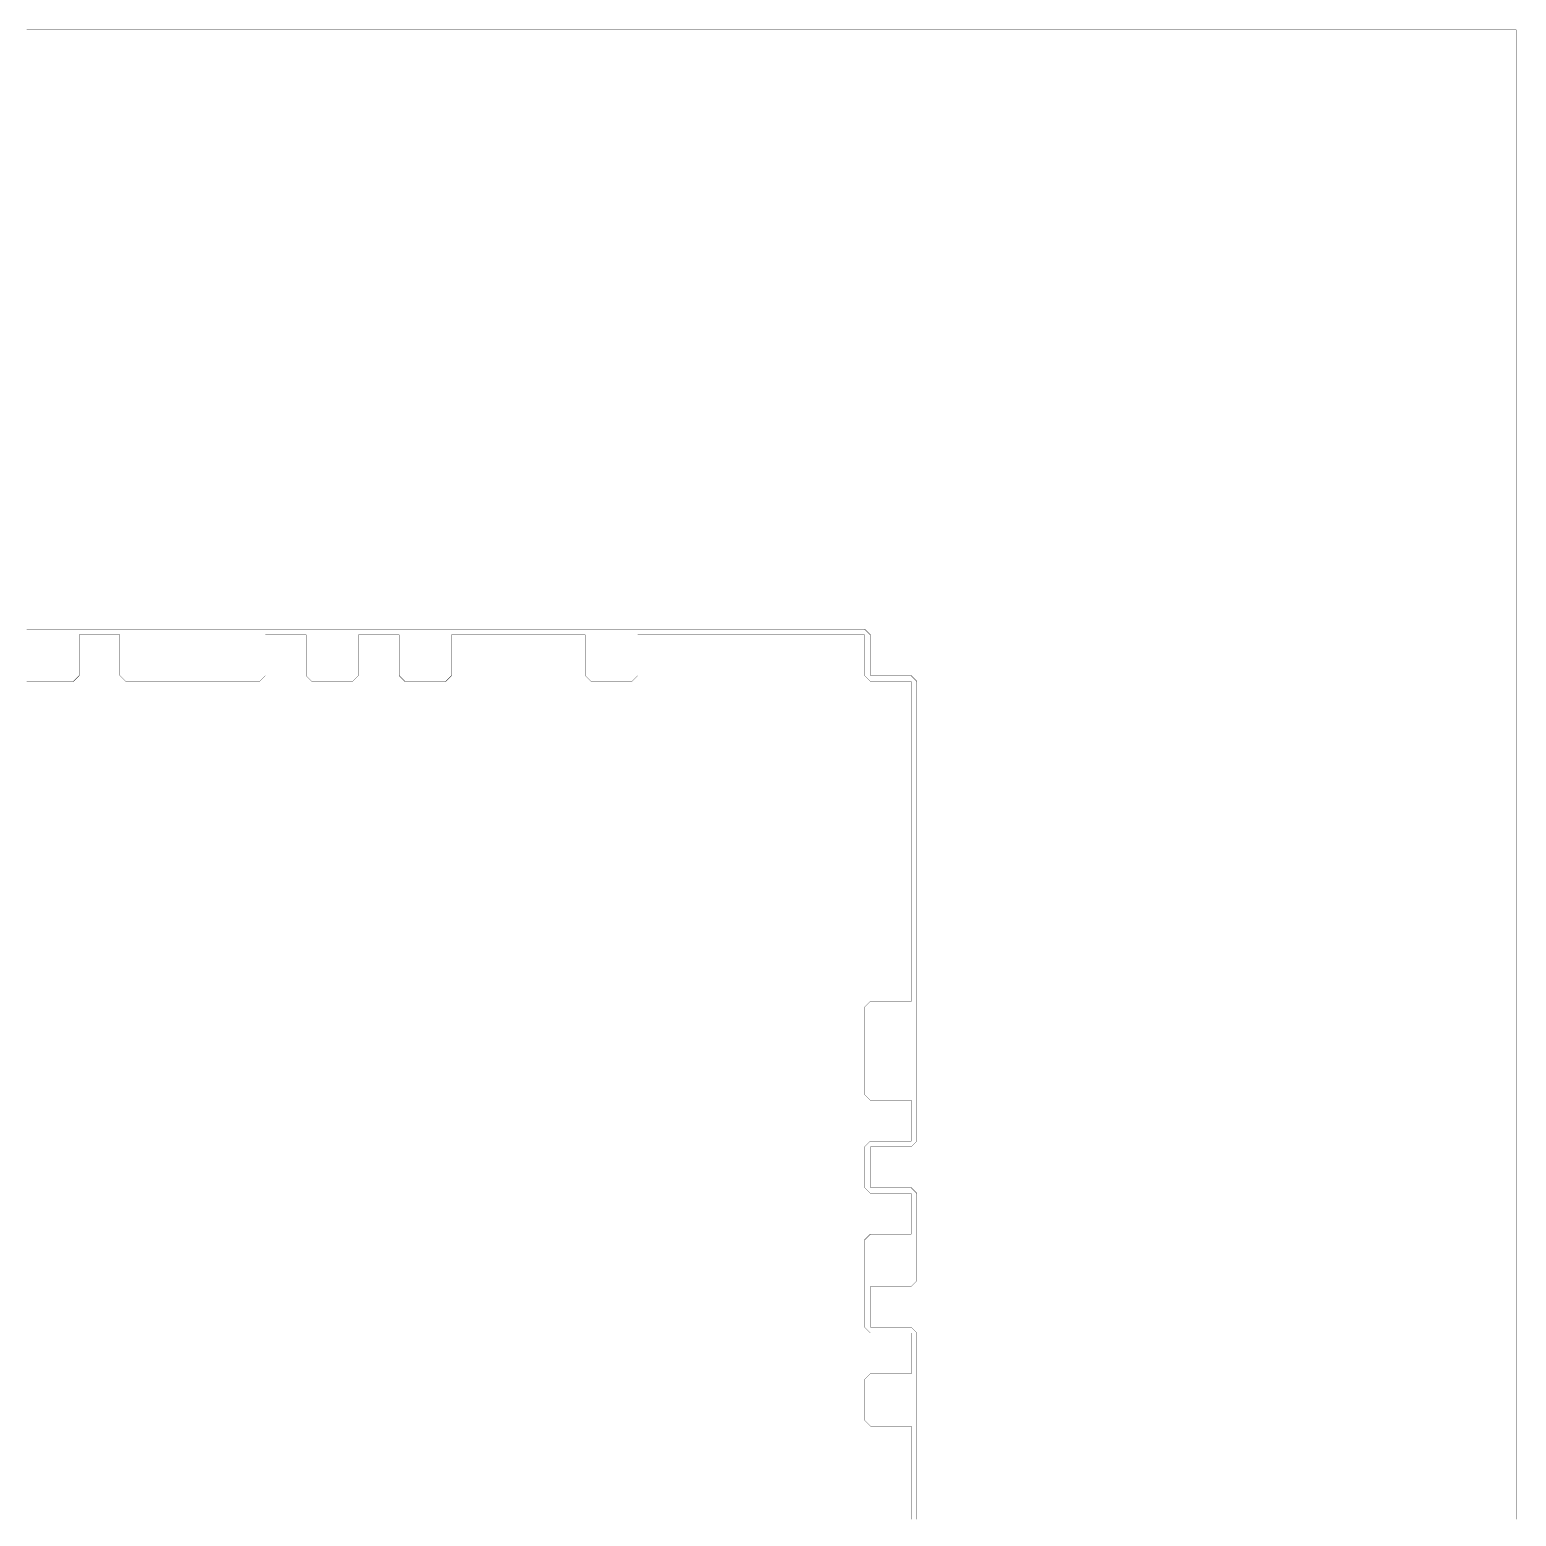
# Model space of a CAD drawing. Header units: metres. Extents: x 0 to 4990, y -4990 to 0.
# Drawn here: x 2495 to 4990, y -2495 to 0 of the extents above; entities that cross this region are included whole.
import ezdxf

# ---------------------------------------------------------------- set-up
doc = ezdxf.new("R2010")
doc.units = ezdxf.units.M
doc.layers.add('conductor', color=1, linetype='Continuous')
doc.layers.add('substrate', color=5, linetype='Continuous')

msp = doc.modelspace()

# ---------------------------------------------------------------- linework, layer by layer
at = {"layer": 'conductor', "const_width": 0.5}
msp.add_lwpolyline([(3974.609375, -2500), (3974.609375, -2490.234375), (3974.609375, -2480.46875), (3974.609375, -2470.703125), (3974.609375, -2460.9375), (3974.609375, -2451.171875), (3974.609375, -2441.40625), (3974.609375, -2431.640625), (3974.609375, -2421.875), (3974.609375, -2412.109375), (3974.609375, -2402.34375), (3974.609375, -2392.578125), (3974.609375, -2382.8125), (3974.609375, -2373.046875), (3974.609375, -2363.28125), (3974.609375, -2353.515625), (3974.609375, -2343.75), (3964.84375, -2343.75), (3955.078125, -2343.75), (3945.3125, -2343.75), (3935.546875, -2343.75), (3925.78125, -2343.75), (3916.015625, -2343.75), (3906.25, -2343.75), (3896.484375, -2333.984375), (3896.484375, -2324.21875), (3896.484375, -2314.453125), (3896.484375, -2304.6875), (3896.484375, -2294.921875), (3896.484375, -2285.15625), (3896.484375, -2275.390625), (3896.484375, -2265.625), (3906.25, -2255.859375), (3916.015625, -2255.859375), (3925.78125, -2255.859375), (3935.546875, -2255.859375), (3945.3125, -2255.859375), (3955.078125, -2255.859375), (3964.84375, -2255.859375), (3974.609375, -2255.859375), (3974.609375, -2246.09375), (3974.609375, -2236.328125), (3974.609375, -2226.5625), (3974.609375, -2216.796875), (3974.609375, -2207.03125), (3974.609375, -2197.265625), (3974.609375, -2187.5), (3964.84375, -2187.5), (3955.078125, -2187.5), (3945.3125, -2187.5), (3935.546875, -2187.5), (3925.78125, -2187.5), (3916.015625, -2187.5), (3906.25, -2187.5), (3896.484375, -2177.734375), (3896.484375, -2167.96875), (3896.484375, -2158.203125), (3896.484375, -2148.4375), (3896.484375, -2138.671875), (3896.484375, -2128.90625), (3896.484375, -2119.140625), (3896.484375, -2109.375), (3896.484375, -2099.609375), (3896.484375, -2089.84375), (3896.484375, -2080.078125), (3896.484375, -2070.3125), (3896.484375, -2060.546875), (3896.484375, -2050.78125), (3896.484375, -2041.015625), (3896.484375, -2031.25), (3906.25, -2021.484375), (3916.015625, -2021.484375), (3925.78125, -2021.484375), (3935.546875, -2021.484375), (3945.3125, -2021.484375), (3955.078125, -2021.484375), (3964.84375, -2021.484375), (3974.609375, -2021.484375), (3974.609375, -2011.71875), (3974.609375, -2001.953125), (3974.609375, -1992.1875), (3974.609375, -1982.421875), (3974.609375, -1972.65625), (3974.609375, -1962.890625), (3974.609375, -1953.125), (3964.84375, -1953.125), (3955.078125, -1953.125), (3945.3125, -1953.125), (3935.546875, -1953.125), (3925.78125, -1953.125), (3916.015625, -1953.125), (3906.25, -1953.125), (3896.484375, -1943.359375), (3896.484375, -1933.59375), (3896.484375, -1923.828125), (3896.484375, -1914.0625), (3896.484375, -1904.296875), (3896.484375, -1894.53125), (3896.484375, -1884.765625), (3896.484375, -1875), (3906.25, -1865.234375), (3916.015625, -1865.234375), (3925.78125, -1865.234375), (3935.546875, -1865.234375), (3945.3125, -1865.234375), (3955.078125, -1865.234375), (3964.84375, -1865.234375), (3974.609375, -1865.234375), (3974.609375, -1855.46875), (3974.609375, -1845.703125), (3974.609375, -1835.9375), (3974.609375, -1826.171875), (3974.609375, -1816.40625), (3974.609375, -1806.640625), (3974.609375, -1796.875), (3964.84375, -1796.875), (3955.078125, -1796.875), (3945.3125, -1796.875), (3935.546875, -1796.875), (3925.78125, -1796.875), (3916.015625, -1796.875), (3906.25, -1796.875), (3896.484375, -1787.109375), (3896.484375, -1777.34375), (3896.484375, -1767.578125), (3896.484375, -1757.8125), (3896.484375, -1748.046875), (3896.484375, -1738.28125), (3896.484375, -1728.515625), (3896.484375, -1718.75), (3896.484375, -1708.984375), (3896.484375, -1699.21875), (3896.484375, -1689.453125), (3896.484375, -1679.6875), (3896.484375, -1669.921875), (3896.484375, -1660.15625), (3896.484375, -1650.390625), (3896.484375, -1640.625), (3906.25, -1630.859375), (3916.015625, -1630.859375), (3925.78125, -1630.859375), (3935.546875, -1630.859375), (3945.3125, -1630.859375), (3955.078125, -1630.859375), (3964.84375, -1630.859375), (3974.609375, -1630.859375), (3974.609375, -1621.09375), (3974.609375, -1611.328125), (3974.609375, -1601.5625), (3974.609375, -1591.796875), (3974.609375, -1582.03125), (3974.609375, -1572.265625), (3974.609375, -1562.5), (3974.609375, -1552.734375), (3974.609375, -1542.96875), (3974.609375, -1533.203125), (3974.609375, -1523.4375), (3974.609375, -1513.671875), (3974.609375, -1503.90625), (3974.609375, -1494.140625), (3974.609375, -1484.375), (3974.609375, -1474.609375), (3974.609375, -1464.84375), (3974.609375, -1455.078125), (3974.609375, -1445.3125), (3974.609375, -1435.546875), (3974.609375, -1425.78125), (3974.609375, -1416.015625), (3974.609375, -1406.25), (3974.609375, -1396.484375), (3974.609375, -1386.71875), (3974.609375, -1376.953125), (3974.609375, -1367.1875), (3974.609375, -1357.421875), (3974.609375, -1347.65625), (3974.609375, -1337.890625), (3974.609375, -1328.125), (3974.609375, -1318.359375), (3974.609375, -1308.59375), (3974.609375, -1298.828125), (3974.609375, -1289.0625), (3974.609375, -1279.296875), (3974.609375, -1269.53125), (3974.609375, -1259.765625), (3974.609375, -1250), (3974.609375, -1240.234375), (3974.609375, -1230.46875), (3974.609375, -1220.703125), (3974.609375, -1210.9375), (3974.609375, -1201.171875), (3974.609375, -1191.40625), (3974.609375, -1181.640625), (3974.609375, -1171.875), (3974.609375, -1162.109375), (3974.609375, -1152.34375), (3974.609375, -1142.578125), (3974.609375, -1132.8125), (3974.609375, -1123.046875), (3974.609375, -1113.28125), (3974.609375, -1103.515625), (3974.609375, -1093.75), (3964.84375, -1093.75), (3955.078125, -1093.75), (3945.3125, -1093.75), (3935.546875, -1093.75), (3925.78125, -1093.75), (3916.015625, -1093.75), (3906.25, -1093.75), (3896.484375, -1083.984375), (3896.484375, -1074.21875), (3896.484375, -1064.453125), (3896.484375, -1054.6875), (3896.484375, -1044.921875), (3896.484375, -1035.15625), (3896.484375, -1025.390625), (3896.484375, -1015.625), (3886.71875, -1015.625), (3876.953125, -1015.625), (3867.1875, -1015.625), (3857.421875, -1015.625), (3847.65625, -1015.625), (3837.890625, -1015.625), (3828.125, -1015.625), (3818.359375, -1015.625), (3808.59375, -1015.625), (3798.828125, -1015.625), (3789.0625, -1015.625), (3779.296875, -1015.625), (3769.53125, -1015.625), (3759.765625, -1015.625), (3750, -1015.625), (3740.234375, -1015.625), (3730.46875, -1015.625), (3720.703125, -1015.625), (3710.9375, -1015.625), (3701.171875, -1015.625), (3691.40625, -1015.625), (3681.640625, -1015.625), (3671.875, -1015.625), (3662.109375, -1015.625), (3652.34375, -1015.625), (3642.578125, -1015.625), (3632.8125, -1015.625), (3623.046875, -1015.625), (3613.28125, -1015.625), (3603.515625, -1015.625), (3593.75, -1015.625), (3583.984375, -1015.625), (3574.21875, -1015.625), (3564.453125, -1015.625), (3554.6875, -1015.625), (3544.921875, -1015.625), (3535.15625, -1015.625), (3525.390625, -1015.625), (3515.625, -1015.625), (3515.625, -1025.390625), (3515.625, -1035.15625), (3515.625, -1044.921875), (3515.625, -1054.6875), (3515.625, -1064.453125), (3515.625, -1074.21875), (3515.625, -1083.984375), (3505.859375, -1093.75), (3496.09375, -1093.75), (3486.328125, -1093.75), (3476.5625, -1093.75), (3466.796875, -1093.75), (3457.03125, -1093.75), (3447.265625, -1093.75), (3437.5, -1093.75), (3427.734375, -1083.984375), (3427.734375, -1074.21875), (3427.734375, -1064.453125), (3427.734375, -1054.6875), (3427.734375, -1044.921875), (3427.734375, -1035.15625), (3427.734375, -1025.390625), (3427.734375, -1015.625), (3417.96875, -1015.625), (3408.203125, -1015.625), (3398.4375, -1015.625), (3388.671875, -1015.625), (3378.90625, -1015.625), (3369.140625, -1015.625), (3359.375, -1015.625), (3349.609375, -1015.625), (3339.84375, -1015.625), (3330.078125, -1015.625), (3320.3125, -1015.625), (3310.546875, -1015.625), (3300.78125, -1015.625), (3291.015625, -1015.625), (3281.25, -1015.625), (3271.484375, -1015.625), (3261.71875, -1015.625), (3251.953125, -1015.625), (3242.1875, -1015.625), (3232.421875, -1015.625), (3222.65625, -1015.625), (3212.890625, -1015.625), (3203.125, -1015.625), (3203.125, -1025.390625), (3203.125, -1035.15625), (3203.125, -1044.921875), (3203.125, -1054.6875), (3203.125, -1064.453125), (3203.125, -1074.21875), (3203.125, -1083.984375), (3193.359375, -1093.75), (3183.59375, -1093.75), (3173.828125, -1093.75), (3164.0625, -1093.75), (3154.296875, -1093.75), (3144.53125, -1093.75), (3134.765625, -1093.75), (3125, -1093.75), (3115.234375, -1083.984375), (3115.234375, -1074.21875), (3115.234375, -1064.453125), (3115.234375, -1054.6875), (3115.234375, -1044.921875), (3115.234375, -1035.15625), (3115.234375, -1025.390625), (3115.234375, -1015.625), (3105.46875, -1015.625), (3095.703125, -1015.625), (3085.9375, -1015.625), (3076.171875, -1015.625), (3066.40625, -1015.625), (3056.640625, -1015.625), (3046.875, -1015.625), (3046.875, -1025.390625), (3046.875, -1035.15625), (3046.875, -1044.921875), (3046.875, -1054.6875), (3046.875, -1064.453125), (3046.875, -1074.21875), (3046.875, -1083.984375), (3037.109375, -1093.75), (3027.34375, -1093.75), (3017.578125, -1093.75), (3007.8125, -1093.75), (2998.046875, -1093.75), (2988.28125, -1093.75), (2978.515625, -1093.75), (2968.75, -1093.75), (2958.984375, -1083.984375), (2958.984375, -1074.21875), (2958.984375, -1064.453125), (2958.984375, -1054.6875), (2958.984375, -1044.921875), (2958.984375, -1035.15625), (2958.984375, -1025.390625), (2958.984375, -1015.625), (2949.21875, -1015.625), (2939.453125, -1015.625), (2929.6875, -1015.625), (2919.921875, -1015.625), (2910.15625, -1015.625), (2900.390625, -1015.625), (2890.625, -1015.625), (2890.625, -1025.390625), (2890.625, -1035.15625), (2890.625, -1044.921875), (2890.625, -1054.6875), (2890.625, -1064.453125), (2890.625, -1074.21875), (2890.625, -1083.984375), (2880.859375, -1093.75), (2871.09375, -1093.75), (2861.328125, -1093.75), (2851.5625, -1093.75), (2841.796875, -1093.75), (2832.03125, -1093.75), (2822.265625, -1093.75), (2812.5, -1093.75), (2802.734375, -1093.75), (2792.96875, -1093.75), (2783.203125, -1093.75), (2773.4375, -1093.75), (2763.671875, -1093.75), (2753.90625, -1093.75), (2744.140625, -1093.75), (2734.375, -1093.75), (2724.609375, -1093.75), (2714.84375, -1093.75), (2705.078125, -1093.75), (2695.3125, -1093.75), (2685.546875, -1093.75), (2675.78125, -1093.75), (2666.015625, -1093.75), (2656.25, -1093.75), (2646.484375, -1083.984375), (2646.484375, -1074.21875), (2646.484375, -1064.453125), (2646.484375, -1054.6875), (2646.484375, -1044.921875), (2646.484375, -1035.15625), (2646.484375, -1025.390625), (2646.484375, -1015.625), (2636.71875, -1015.625), (2626.953125, -1015.625), (2617.1875, -1015.625), (2607.421875, -1015.625), (2597.65625, -1015.625), (2587.890625, -1015.625), (2578.125, -1015.625), (2578.125, -1025.390625), (2578.125, -1035.15625), (2578.125, -1044.921875), (2578.125, -1054.6875), (2578.125, -1064.453125), (2578.125, -1074.21875), (2578.125, -1083.984375), (2568.359375, -1093.75), (2558.59375, -1093.75), (2548.828125, -1093.75), (2539.0625, -1093.75), (2529.296875, -1093.75), (2519.53125, -1093.75), (2509.765625, -1093.75), (2500, -1093.75), (2490.234375, -1093.75)], dxfattribs=at)
at = {"layer": 'substrate', "const_width": 0.5}
for points in [[(4990.234375, -2500), (4990.234375, -2490.234375), (4990.234375, -2480.46875), (4990.234375, -2470.703125), (4990.234375, -2460.9375), (4990.234375, -2451.171875), (4990.234375, -2441.40625), (4990.234375, -2431.640625), (4990.234375, -2421.875), (4990.234375, -2412.109375), (4990.234375, -2402.34375), (4990.234375, -2392.578125), (4990.234375, -2382.8125), (4990.234375, -2373.046875), (4990.234375, -2363.28125), (4990.234375, -2353.515625), (4990.234375, -2343.75), (4990.234375, -2333.984375), (4990.234375, -2324.21875), (4990.234375, -2314.453125), (4990.234375, -2304.6875), (4990.234375, -2294.921875), (4990.234375, -2285.15625), (4990.234375, -2275.390625), (4990.234375, -2265.625), (4990.234375, -2255.859375), (4990.234375, -2246.09375), (4990.234375, -2236.328125), (4990.234375, -2226.5625), (4990.234375, -2216.796875), (4990.234375, -2207.03125), (4990.234375, -2197.265625), (4990.234375, -2187.5), (4990.234375, -2177.734375), (4990.234375, -2167.96875), (4990.234375, -2158.203125), (4990.234375, -2148.4375), (4990.234375, -2138.671875), (4990.234375, -2128.90625), (4990.234375, -2119.140625), (4990.234375, -2109.375), (4990.234375, -2099.609375), (4990.234375, -2089.84375), (4990.234375, -2080.078125), (4990.234375, -2070.3125), (4990.234375, -2060.546875), (4990.234375, -2050.78125), (4990.234375, -2041.015625), (4990.234375, -2031.25), (4990.234375, -2021.484375), (4990.234375, -2011.71875), (4990.234375, -2001.953125), (4990.234375, -1992.1875), (4990.234375, -1982.421875), (4990.234375, -1972.65625), (4990.234375, -1962.890625), (4990.234375, -1953.125), (4990.234375, -1943.359375), (4990.234375, -1933.59375), (4990.234375, -1923.828125), (4990.234375, -1914.0625), (4990.234375, -1904.296875), (4990.234375, -1894.53125), (4990.234375, -1884.765625), (4990.234375, -1875), (4990.234375, -1865.234375), (4990.234375, -1855.46875), (4990.234375, -1845.703125), (4990.234375, -1835.9375), (4990.234375, -1826.171875), (4990.234375, -1816.40625), (4990.234375, -1806.640625), (4990.234375, -1796.875), (4990.234375, -1787.109375), (4990.234375, -1777.34375), (4990.234375, -1767.578125), (4990.234375, -1757.8125), (4990.234375, -1748.046875), (4990.234375, -1738.28125), (4990.234375, -1728.515625), (4990.234375, -1718.75), (4990.234375, -1708.984375), (4990.234375, -1699.21875), (4990.234375, -1689.453125), (4990.234375, -1679.6875), (4990.234375, -1669.921875), (4990.234375, -1660.15625), (4990.234375, -1650.390625), (4990.234375, -1640.625), (4990.234375, -1630.859375), (4990.234375, -1621.09375), (4990.234375, -1611.328125), (4990.234375, -1601.5625), (4990.234375, -1591.796875), (4990.234375, -1582.03125), (4990.234375, -1572.265625), (4990.234375, -1562.5), (4990.234375, -1552.734375), (4990.234375, -1542.96875), (4990.234375, -1533.203125), (4990.234375, -1523.4375), (4990.234375, -1513.671875), (4990.234375, -1503.90625), (4990.234375, -1494.140625), (4990.234375, -1484.375), (4990.234375, -1474.609375), (4990.234375, -1464.84375), (4990.234375, -1455.078125), (4990.234375, -1445.3125), (4990.234375, -1435.546875), (4990.234375, -1425.78125), (4990.234375, -1416.015625), (4990.234375, -1406.25), (4990.234375, -1396.484375), (4990.234375, -1386.71875), (4990.234375, -1376.953125), (4990.234375, -1367.1875), (4990.234375, -1357.421875), (4990.234375, -1347.65625), (4990.234375, -1337.890625), (4990.234375, -1328.125), (4990.234375, -1318.359375), (4990.234375, -1308.59375), (4990.234375, -1298.828125), (4990.234375, -1289.0625), (4990.234375, -1279.296875), (4990.234375, -1269.53125), (4990.234375, -1259.765625), (4990.234375, -1250), (4990.234375, -1240.234375), (4990.234375, -1230.46875), (4990.234375, -1220.703125), (4990.234375, -1210.9375), (4990.234375, -1201.171875), (4990.234375, -1191.40625), (4990.234375, -1181.640625), (4990.234375, -1171.875), (4990.234375, -1162.109375), (4990.234375, -1152.34375), (4990.234375, -1142.578125), (4990.234375, -1132.8125), (4990.234375, -1123.046875), (4990.234375, -1113.28125), (4990.234375, -1103.515625), (4990.234375, -1093.75), (4990.234375, -1083.984375), (4990.234375, -1074.21875), (4990.234375, -1064.453125), (4990.234375, -1054.6875), (4990.234375, -1044.921875), (4990.234375, -1035.15625), (4990.234375, -1025.390625), (4990.234375, -1015.625), (4990.234375, -1005.859375), (4990.234375, -996.09375), (4990.234375, -986.328125), (4990.234375, -976.5625), (4990.234375, -966.796875), (4990.234375, -957.03125), (4990.234375, -947.265625), (4990.234375, -937.5), (4990.234375, -927.734375), (4990.234375, -917.96875), (4990.234375, -908.203125), (4990.234375, -898.4375), (4990.234375, -888.671875), (4990.234375, -878.90625), (4990.234375, -869.140625), (4990.234375, -859.375), (4990.234375, -849.609375), (4990.234375, -839.84375), (4990.234375, -830.078125), (4990.234375, -820.3125), (4990.234375, -810.546875), (4990.234375, -800.78125), (4990.234375, -791.015625), (4990.234375, -781.25), (4990.234375, -771.484375), (4990.234375, -761.71875), (4990.234375, -751.953125), (4990.234375, -742.1875), (4990.234375, -732.421875), (4990.234375, -722.65625), (4990.234375, -712.890625), (4990.234375, -703.125), (4990.234375, -693.359375), (4990.234375, -683.59375), (4990.234375, -673.828125), (4990.234375, -664.0625), (4990.234375, -654.296875), (4990.234375, -644.53125), (4990.234375, -634.765625), (4990.234375, -625), (4990.234375, -615.234375), (4990.234375, -605.46875), (4990.234375, -595.703125), (4990.234375, -585.9375), (4990.234375, -576.171875), (4990.234375, -566.40625), (4990.234375, -556.640625), (4990.234375, -546.875), (4990.234375, -537.109375), (4990.234375, -527.34375), (4990.234375, -517.578125), (4990.234375, -507.8125), (4990.234375, -498.046875), (4990.234375, -488.28125), (4990.234375, -478.515625), (4990.234375, -468.75), (4990.234375, -458.984375), (4990.234375, -449.21875), (4990.234375, -439.453125), (4990.234375, -429.6875), (4990.234375, -419.921875), (4990.234375, -410.15625), (4990.234375, -400.390625), (4990.234375, -390.625), (4990.234375, -380.859375), (4990.234375, -371.09375), (4990.234375, -361.328125), (4990.234375, -351.5625), (4990.234375, -341.796875), (4990.234375, -332.03125), (4990.234375, -322.265625), (4990.234375, -312.5), (4990.234375, -302.734375), (4990.234375, -292.96875), (4990.234375, -283.203125), (4990.234375, -273.4375), (4990.234375, -263.671875), (4990.234375, -253.90625), (4990.234375, -244.140625), (4990.234375, -234.375), (4990.234375, -224.609375), (4990.234375, -214.84375), (4990.234375, -205.078125), (4990.234375, -195.3125), (4990.234375, -185.546875), (4990.234375, -175.78125), (4990.234375, -166.015625), (4990.234375, -156.25), (4990.234375, -146.484375), (4990.234375, -136.71875), (4990.234375, -126.953125), (4990.234375, -117.1875), (4990.234375, -107.421875), (4990.234375, -97.65625), (4990.234375, -87.890625), (4990.234375, -78.125), (4990.234375, -68.359375), (4990.234375, -58.59375), (4990.234375, -48.828125), (4990.234375, -39.0625), (4990.234375, -29.296875), (4990.234375, -19.53125), (4990.234375, -9.765625), (4990.234375, 0), (4980.46875, 0), (4970.703125, 0), (4960.9375, 0), (4951.171875, 0), (4941.40625, 0), (4931.640625, 0), (4921.875, 0), (4912.109375, 0), (4902.34375, 0), (4892.578125, 0), (4882.8125, 0), (4873.046875, 0), (4863.28125, 0), (4853.515625, 0), (4843.75, 0), (4833.984375, 0), (4824.21875, 0), (4814.453125, 0), (4804.6875, 0), (4794.921875, 0), (4785.15625, 0), (4775.390625, 0), (4765.625, 0), (4755.859375, 0), (4746.09375, 0), (4736.328125, 0), (4726.5625, 0), (4716.796875, 0), (4707.03125, 0), (4697.265625, 0), (4687.5, 0), (4677.734375, 0), (4667.96875, 0), (4658.203125, 0), (4648.4375, 0), (4638.671875, 0), (4628.90625, 0), (4619.140625, 0), (4609.375, 0), (4599.609375, 0), (4589.84375, 0), (4580.078125, 0), (4570.3125, 0), (4560.546875, 0), (4550.78125, 0), (4541.015625, 0), (4531.25, 0), (4521.484375, 0), (4511.71875, 0), (4501.953125, 0), (4492.1875, 0), (4482.421875, 0), (4472.65625, 0), (4462.890625, 0), (4453.125, 0), (4443.359375, 0), (4433.59375, 0), (4423.828125, 0), (4414.0625, 0), (4404.296875, 0), (4394.53125, 0), (4384.765625, 0), (4375, 0), (4365.234375, 0), (4355.46875, 0), (4345.703125, 0), (4335.9375, 0), (4326.171875, 0), (4316.40625, 0), (4306.640625, 0), (4296.875, 0), (4287.109375, 0), (4277.34375, 0), (4267.578125, 0), (4257.8125, 0), (4248.046875, 0), (4238.28125, 0), (4228.515625, 0), (4218.75, 0), (4208.984375, 0), (4199.21875, 0), (4189.453125, 0), (4179.6875, 0), (4169.921875, 0), (4160.15625, 0), (4150.390625, 0), (4140.625, 0), (4130.859375, 0), (4121.09375, 0), (4111.328125, 0), (4101.5625, 0), (4091.796875, 0), (4082.03125, 0), (4072.265625, 0), (4062.5, 0), (4052.734375, 0), (4042.96875, 0), (4033.203125, 0), (4023.4375, 0), (4013.671875, 0), (4003.90625, 0), (3994.140625, 0), (3984.375, 0), (3974.609375, 0), (3964.84375, 0), (3955.078125, 0), (3945.3125, 0), (3935.546875, 0), (3925.78125, 0), (3916.015625, 0), (3906.25, 0), (3896.484375, 0), (3886.71875, 0), (3876.953125, 0), (3867.1875, 0), (3857.421875, 0), (3847.65625, 0), (3837.890625, 0), (3828.125, 0), (3818.359375, 0), (3808.59375, 0), (3798.828125, 0), (3789.0625, 0), (3779.296875, 0), (3769.53125, 0), (3759.765625, 0), (3750, 0), (3740.234375, 0), (3730.46875, 0), (3720.703125, 0), (3710.9375, 0), (3701.171875, 0), (3691.40625, 0), (3681.640625, 0), (3671.875, 0), (3662.109375, 0), (3652.34375, 0), (3642.578125, 0), (3632.8125, 0), (3623.046875, 0), (3613.28125, 0), (3603.515625, 0), (3593.75, 0), (3583.984375, 0), (3574.21875, 0), (3564.453125, 0), (3554.6875, 0), (3544.921875, 0), (3535.15625, 0), (3525.390625, 0), (3515.625, 0), (3505.859375, 0), (3496.09375, 0), (3486.328125, 0), (3476.5625, 0), (3466.796875, 0), (3457.03125, 0), (3447.265625, 0), (3437.5, 0), (3427.734375, 0), (3417.96875, 0), (3408.203125, 0), (3398.4375, 0), (3388.671875, 0), (3378.90625, 0), (3369.140625, 0), (3359.375, 0), (3349.609375, 0), (3339.84375, 0), (3330.078125, 0), (3320.3125, 0), (3310.546875, 0), (3300.78125, 0), (3291.015625, 0), (3281.25, 0), (3271.484375, 0), (3261.71875, 0), (3251.953125, 0), (3242.1875, 0), (3232.421875, 0), (3222.65625, 0), (3212.890625, 0), (3203.125, 0), (3193.359375, 0), (3183.59375, 0), (3173.828125, 0), (3164.0625, 0), (3154.296875, 0), (3144.53125, 0), (3134.765625, 0), (3125, 0), (3115.234375, 0), (3105.46875, 0), (3095.703125, 0), (3085.9375, 0), (3076.171875, 0), (3066.40625, 0), (3056.640625, 0), (3046.875, 0), (3037.109375, 0), (3027.34375, 0), (3017.578125, 0), (3007.8125, 0), (2998.046875, 0), (2988.28125, 0), (2978.515625, 0), (2968.75, 0), (2958.984375, 0), (2949.21875, 0), (2939.453125, 0), (2929.6875, 0), (2919.921875, 0), (2910.15625, 0), (2900.390625, 0), (2890.625, 0), (2880.859375, 0), (2871.09375, 0), (2861.328125, 0), (2851.5625, 0), (2841.796875, 0), (2832.03125, 0), (2822.265625, 0), (2812.5, 0), (2802.734375, 0), (2792.96875, 0), (2783.203125, 0), (2773.4375, 0), (2763.671875, 0), (2753.90625, 0), (2744.140625, 0), (2734.375, 0), (2724.609375, 0), (2714.84375, 0), (2705.078125, 0), (2695.3125, 0), (2685.546875, 0), (2675.78125, 0), (2666.015625, 0), (2656.25, 0), (2646.484375, 0), (2636.71875, 0), (2626.953125, 0), (2617.1875, 0), (2607.421875, 0), (2597.65625, 0), (2587.890625, 0), (2578.125, 0), (2568.359375, 0), (2558.59375, 0), (2548.828125, 0), (2539.0625, 0), (2529.296875, 0), (2519.53125, 0), (2509.765625, 0), (2500, 0), (2490.234375, 0)], [(2490.234375, -1005.859375), (2500, -1005.859375), (2509.765625, -1005.859375), (2519.53125, -1005.859375), (2529.296875, -1005.859375), (2539.0625, -1005.859375), (2548.828125, -1005.859375), (2558.59375, -1005.859375), (2568.359375, -1005.859375), (2578.125, -1005.859375), (2587.890625, -1005.859375), (2597.65625, -1005.859375), (2607.421875, -1005.859375), (2617.1875, -1005.859375), (2626.953125, -1005.859375), (2636.71875, -1005.859375), (2646.484375, -1005.859375), (2656.25, -1005.859375), (2666.015625, -1005.859375), (2675.78125, -1005.859375), (2685.546875, -1005.859375), (2695.3125, -1005.859375), (2705.078125, -1005.859375), (2714.84375, -1005.859375), (2724.609375, -1005.859375), (2734.375, -1005.859375), (2744.140625, -1005.859375), (2753.90625, -1005.859375), (2763.671875, -1005.859375), (2773.4375, -1005.859375), (2783.203125, -1005.859375), (2792.96875, -1005.859375), (2802.734375, -1005.859375), (2812.5, -1005.859375), (2822.265625, -1005.859375), (2832.03125, -1005.859375), (2841.796875, -1005.859375), (2851.5625, -1005.859375), (2861.328125, -1005.859375), (2871.09375, -1005.859375), (2880.859375, -1005.859375), (2890.625, -1005.859375), (2900.390625, -1005.859375), (2910.15625, -1005.859375), (2919.921875, -1005.859375), (2929.6875, -1005.859375), (2939.453125, -1005.859375), (2949.21875, -1005.859375), (2958.984375, -1005.859375), (2968.75, -1005.859375), (2978.515625, -1005.859375), (2988.28125, -1005.859375), (2998.046875, -1005.859375), (3007.8125, -1005.859375), (3017.578125, -1005.859375), (3027.34375, -1005.859375), (3037.109375, -1005.859375), (3046.875, -1005.859375), (3056.640625, -1005.859375), (3066.40625, -1005.859375), (3076.171875, -1005.859375), (3085.9375, -1005.859375), (3095.703125, -1005.859375), (3105.46875, -1005.859375), (3115.234375, -1005.859375), (3125, -1005.859375), (3134.765625, -1005.859375), (3144.53125, -1005.859375), (3154.296875, -1005.859375), (3164.0625, -1005.859375), (3173.828125, -1005.859375), (3183.59375, -1005.859375), (3193.359375, -1005.859375), (3203.125, -1005.859375), (3212.890625, -1005.859375), (3222.65625, -1005.859375), (3232.421875, -1005.859375), (3242.1875, -1005.859375), (3251.953125, -1005.859375), (3261.71875, -1005.859375), (3271.484375, -1005.859375), (3281.25, -1005.859375), (3291.015625, -1005.859375), (3300.78125, -1005.859375), (3310.546875, -1005.859375), (3320.3125, -1005.859375), (3330.078125, -1005.859375), (3339.84375, -1005.859375), (3349.609375, -1005.859375), (3359.375, -1005.859375), (3369.140625, -1005.859375), (3378.90625, -1005.859375), (3388.671875, -1005.859375), (3398.4375, -1005.859375), (3408.203125, -1005.859375), (3417.96875, -1005.859375), (3427.734375, -1005.859375), (3437.5, -1005.859375), (3447.265625, -1005.859375), (3457.03125, -1005.859375), (3466.796875, -1005.859375), (3476.5625, -1005.859375), (3486.328125, -1005.859375), (3496.09375, -1005.859375), (3505.859375, -1005.859375), (3515.625, -1005.859375), (3525.390625, -1005.859375), (3535.15625, -1005.859375), (3544.921875, -1005.859375), (3554.6875, -1005.859375), (3564.453125, -1005.859375), (3574.21875, -1005.859375), (3583.984375, -1005.859375), (3593.75, -1005.859375), (3603.515625, -1005.859375), (3613.28125, -1005.859375), (3623.046875, -1005.859375), (3632.8125, -1005.859375), (3642.578125, -1005.859375), (3652.34375, -1005.859375), (3662.109375, -1005.859375), (3671.875, -1005.859375), (3681.640625, -1005.859375), (3691.40625, -1005.859375), (3701.171875, -1005.859375), (3710.9375, -1005.859375), (3720.703125, -1005.859375), (3730.46875, -1005.859375), (3740.234375, -1005.859375), (3750, -1005.859375), (3759.765625, -1005.859375), (3769.53125, -1005.859375), (3779.296875, -1005.859375), (3789.0625, -1005.859375), (3798.828125, -1005.859375), (3808.59375, -1005.859375), (3818.359375, -1005.859375), (3828.125, -1005.859375), (3837.890625, -1005.859375), (3847.65625, -1005.859375), (3857.421875, -1005.859375), (3867.1875, -1005.859375), (3876.953125, -1005.859375), (3886.71875, -1005.859375), (3896.484375, -1005.859375), (3906.25, -1015.625), (3906.25, -1025.390625), (3906.25, -1035.15625), (3906.25, -1044.921875), (3906.25, -1054.6875), (3906.25, -1064.453125), (3906.25, -1074.21875), (3906.25, -1083.984375), (3916.015625, -1083.984375), (3925.78125, -1083.984375), (3935.546875, -1083.984375), (3945.3125, -1083.984375), (3955.078125, -1083.984375), (3964.84375, -1083.984375), (3974.609375, -1083.984375), (3984.375, -1093.75), (3984.375, -1103.515625), (3984.375, -1113.28125), (3984.375, -1123.046875), (3984.375, -1132.8125), (3984.375, -1142.578125), (3984.375, -1152.34375), (3984.375, -1162.109375), (3984.375, -1171.875), (3984.375, -1181.640625), (3984.375, -1191.40625), (3984.375, -1201.171875), (3984.375, -1210.9375), (3984.375, -1220.703125), (3984.375, -1230.46875), (3984.375, -1240.234375), (3984.375, -1250), (3984.375, -1259.765625), (3984.375, -1269.53125), (3984.375, -1279.296875), (3984.375, -1289.0625), (3984.375, -1298.828125), (3984.375, -1308.59375), (3984.375, -1318.359375), (3984.375, -1328.125), (3984.375, -1337.890625), (3984.375, -1347.65625), (3984.375, -1357.421875), (3984.375, -1367.1875), (3984.375, -1376.953125), (3984.375, -1386.71875), (3984.375, -1396.484375), (3984.375, -1406.25), (3984.375, -1416.015625), (3984.375, -1425.78125), (3984.375, -1435.546875), (3984.375, -1445.3125), (3984.375, -1455.078125), (3984.375, -1464.84375), (3984.375, -1474.609375), (3984.375, -1484.375), (3984.375, -1494.140625), (3984.375, -1503.90625), (3984.375, -1513.671875), (3984.375, -1523.4375), (3984.375, -1533.203125), (3984.375, -1542.96875), (3984.375, -1552.734375), (3984.375, -1562.5), (3984.375, -1572.265625), (3984.375, -1582.03125), (3984.375, -1591.796875), (3984.375, -1601.5625), (3984.375, -1611.328125), (3984.375, -1621.09375), (3984.375, -1630.859375), (3984.375, -1640.625), (3984.375, -1650.390625), (3984.375, -1660.15625), (3984.375, -1669.921875), (3984.375, -1679.6875), (3984.375, -1689.453125), (3984.375, -1699.21875), (3984.375, -1708.984375), (3984.375, -1718.75), (3984.375, -1728.515625), (3984.375, -1738.28125), (3984.375, -1748.046875), (3984.375, -1757.8125), (3984.375, -1767.578125), (3984.375, -1777.34375), (3984.375, -1787.109375), (3984.375, -1796.875), (3984.375, -1806.640625), (3984.375, -1816.40625), (3984.375, -1826.171875), (3984.375, -1835.9375), (3984.375, -1845.703125), (3984.375, -1855.46875), (3984.375, -1865.234375), (3974.609375, -1875), (3964.84375, -1875), (3955.078125, -1875), (3945.3125, -1875), (3935.546875, -1875), (3925.78125, -1875), (3916.015625, -1875), (3906.25, -1875), (3906.25, -1884.765625), (3906.25, -1894.53125), (3906.25, -1904.296875), (3906.25, -1914.0625), (3906.25, -1923.828125), (3906.25, -1933.59375), (3906.25, -1943.359375), (3916.015625, -1943.359375), (3925.78125, -1943.359375), (3935.546875, -1943.359375), (3945.3125, -1943.359375), (3955.078125, -1943.359375), (3964.84375, -1943.359375), (3974.609375, -1943.359375), (3984.375, -1953.125), (3984.375, -1962.890625), (3984.375, -1972.65625), (3984.375, -1982.421875), (3984.375, -1992.1875), (3984.375, -2001.953125), (3984.375, -2011.71875), (3984.375, -2021.484375), (3984.375, -2031.25), (3984.375, -2041.015625), (3984.375, -2050.78125), (3984.375, -2060.546875), (3984.375, -2070.3125), (3984.375, -2080.078125), (3984.375, -2089.84375), (3984.375, -2099.609375), (3974.609375, -2109.375), (3964.84375, -2109.375), (3955.078125, -2109.375), (3945.3125, -2109.375), (3935.546875, -2109.375), (3925.78125, -2109.375), (3916.015625, -2109.375), (3906.25, -2109.375), (3906.25, -2119.140625), (3906.25, -2128.90625), (3906.25, -2138.671875), (3906.25, -2148.4375), (3906.25, -2158.203125), (3906.25, -2167.96875), (3906.25, -2177.734375), (3916.015625, -2177.734375), (3925.78125, -2177.734375), (3935.546875, -2177.734375), (3945.3125, -2177.734375), (3955.078125, -2177.734375), (3964.84375, -2177.734375), (3974.609375, -2177.734375), (3984.375, -2187.5), (3984.375, -2197.265625), (3984.375, -2207.03125), (3984.375, -2216.796875), (3984.375, -2226.5625), (3984.375, -2236.328125), (3984.375, -2246.09375), (3984.375, -2255.859375), (3984.375, -2265.625), (3984.375, -2275.390625), (3984.375, -2285.15625), (3984.375, -2294.921875), (3984.375, -2304.6875), (3984.375, -2314.453125), (3984.375, -2324.21875), (3984.375, -2333.984375), (3984.375, -2343.75), (3984.375, -2353.515625), (3984.375, -2363.28125), (3984.375, -2373.046875), (3984.375, -2382.8125), (3984.375, -2392.578125), (3984.375, -2402.34375), (3984.375, -2412.109375), (3984.375, -2421.875), (3984.375, -2431.640625), (3984.375, -2441.40625), (3984.375, -2451.171875), (3984.375, -2460.9375), (3984.375, -2470.703125), (3984.375, -2480.46875), (3984.375, -2490.234375), (3984.375, -2500)]]:
    msp.add_lwpolyline(points, dxfattribs=at)

doc.saveas('drawing.dxf')
